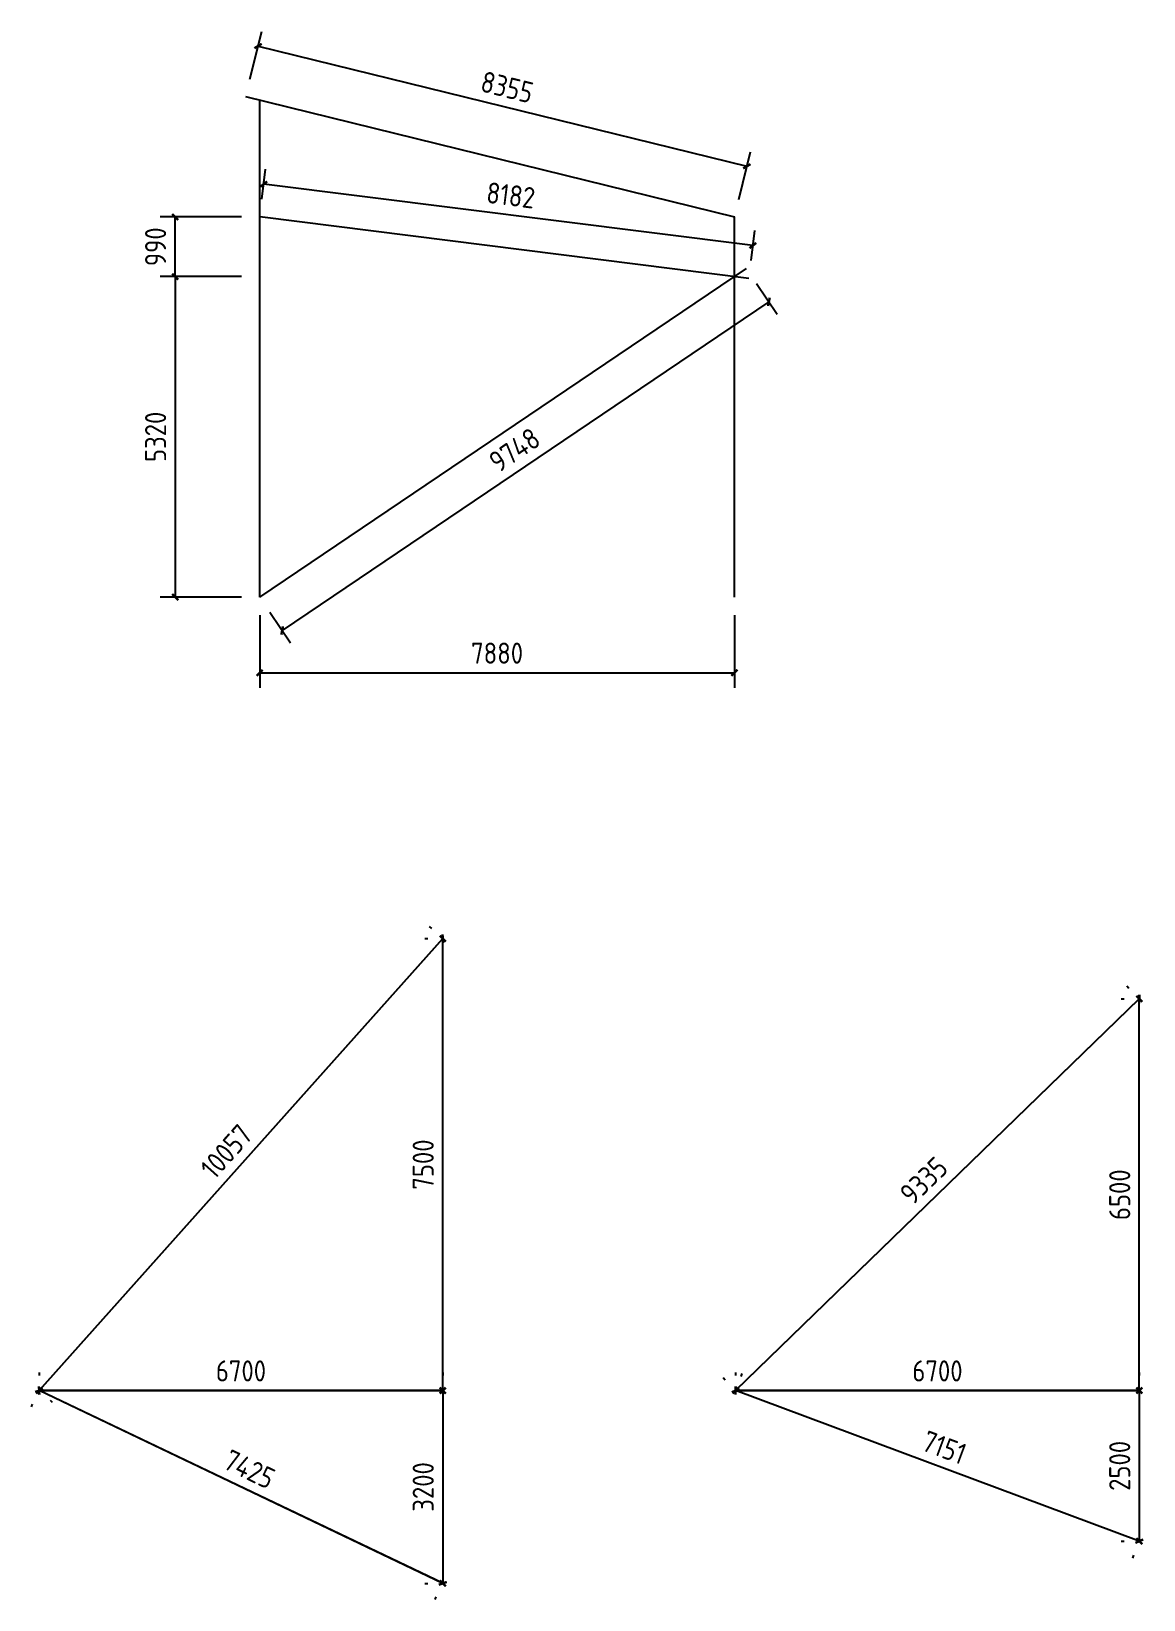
# Model space of a CAD drawing. Extents: x -196983 to 471790, y -783661 to 190401.
# Drawn here: x 117267 to 135729, y -252850 to -226822 of the extents above; entities that cross this region are included whole.
import ezdxf

# ---------------------------------------------------------------- set-up
doc = ezdxf.new("R2010")
doc.units = 0
doc.header["$LTSCALE"] = 1000
doc.header["$MEASUREMENT"] = 0
doc.styles.get("Standard").update_dxf_attribs({"font": 'gbenor.shx', "bigfont": 'gbcbig.shx'})
doc.dimstyles.get("Standard").update_dxf_attribs({"dimscale": 100, "dimtxt": 3.5, "dimasz": 1, "dimexe": 2.5, "dimexo": 3, "dimgap": 1.5, "dimtad": 1, "dimdec": 0, "dimzin": 0, "dimdsep": 46, "dimtxsty": 'Standard', "dimblk": 'ARCHTICK', "dimcen": 0.09, "dimadec": 0, "dimazin": 0, "dimtfac": 1, "dimtdec": 0, "dimtix": 1, "dimtmove": 2, "dimatfit": 3, "dimfxl": 1, "dimtolj": 1, "dimtzin": 0, "dimarcsym": 0})

# ---------------------------------------------------------------- blocks, each defined once
blk = doc.blocks.new('_ArchTick')
at = {"color": 0, "linetype": 'ByBlock', "const_width": 0.4}
blk.add_lwpolyline([(-0.5, -0.5), (0.5, 0.5)], dxfattribs=at)
blk = doc.blocks.new('*D1529')
at = {"color": 0, "lineweight": -2}
for p, q in [((121057, -236512), (121057, -237717)), ((128937, -236512), (128937, -237717)), ((121057, -237467), (128937, -237467))]:
    blk.add_line(p, q, dxfattribs=at)
at = {"layer": 'Defpoints', "color": 0}
for p in [(121057, -236212), (128937, -236212), (128937, -237467)]:
    blk.add_point(p, dxfattribs=at)
at = {"color": 0, "lineweight": -2, "xscale": 100, "yscale": 100, "zscale": 100, "rotation": 180}
blk.add_blockref('_ArchTick', (121057, -237467), dxfattribs=at)
at = {"color": 0, "lineweight": -2, "xscale": 100, "yscale": 100, "zscale": 100}
blk.add_blockref('_ArchTick', (128937, -237467), dxfattribs=at)
at = {"color": 0, "insert": (124997, -237142), "char_height": 350, "attachment_point": 5}
blk.add_mtext('\\A1;7880', dxfattribs=at)
blk = doc.blocks.new('*D1530')
at = {"color": 0, "lineweight": -2}
for p, q in [((129303, -231007), (129649, -231518)), ((129509, -231311), (121430, -236766)), ((121224, -236461), (121570, -236973))]:
    blk.add_line(p, q, dxfattribs=at)
at = {"layer": 'Defpoints', "color": 0}
for p in [(129135, -230758), (121057, -236212), (121430, -236766)]:
    blk.add_point(p, dxfattribs=at)
at = {"color": 0, "lineweight": -2, "xscale": 100, "yscale": 100, "zscale": 100}
for p, rotation in [((129509, -231311), 34.02434482718748), ((121430, -236766), 214.0243448271875)]:
    blk.add_blockref('_ArchTick', p, dxfattribs=dict(at, rotation=rotation))
at = {"color": 0, "insert": (125288, -233769), "char_height": 350, "attachment_point": 5, "rotation": 34.0243}
blk.add_mtext('\\A1;9748', dxfattribs=at)
blk = doc.blocks.new('*D1531')
at = {"color": 0, "lineweight": -2}
for p, q in [((121094, -229605), (121156, -229108)), ((129243, -230376), (121125, -229356)), ((129212, -230624), (129274, -230128))]:
    blk.add_line(p, q, dxfattribs=at)
at = {"layer": 'Defpoints', "color": 0}
for p in [(121125, -229356), (121057, -229902), (129175, -230922)]:
    blk.add_point(p, dxfattribs=at)
at = {"color": 0, "lineweight": -2, "xscale": 100, "yscale": 100, "zscale": 100}
for p, rotation in [((121125, -229356), 172.8391905715669), ((129243, -230376), 352.8391905715669)]:
    blk.add_blockref('_ArchTick', p, dxfattribs=dict(at, rotation=rotation))
at = {"color": 0, "insert": (125225, -229543), "char_height": 350, "attachment_point": 5, "rotation": 352.8392}
blk.add_mtext('\\A1;8182', dxfattribs=at)
blk = doc.blocks.new('*D1532')
at = {"color": 0, "lineweight": -2}
for p, q in [((120757, -229902), (119404, -229902)), ((119654, -230892), (119654, -229902)), ((120757, -230892), (119404, -230892))]:
    blk.add_line(p, q, dxfattribs=at)
at = {"layer": 'Defpoints', "color": 0}
for p in [(119654, -229902), (121057, -229902), (121057, -230892)]:
    blk.add_point(p, dxfattribs=at)
at = {"color": 0, "lineweight": -2, "xscale": 100, "yscale": 100, "zscale": 100}
for p, rotation in [((119654, -229902), 90), ((119654, -230892), 270)]:
    blk.add_blockref('_ArchTick', p, dxfattribs=dict(at, rotation=rotation))
at = {"color": 0, "insert": (119329, -230397), "char_height": 350, "attachment_point": 5, "rotation": 90}
blk.add_mtext('\\A1;990', dxfattribs=at)
blk = doc.blocks.new('*D1533')
at = {"color": 0, "lineweight": -2}
for p, q in [((120757, -230892), (119404, -230892)), ((119654, -230892), (119654, -236212)), ((120757, -236212), (119404, -236212))]:
    blk.add_line(p, q, dxfattribs=at)
at = {"layer": 'Defpoints', "color": 0}
for p in [(121057, -230892), (119654, -236212), (121057, -236212)]:
    blk.add_point(p, dxfattribs=at)
at = {"color": 0, "lineweight": -2, "xscale": 100, "yscale": 100, "zscale": 100}
for p, rotation in [((119654, -230892), 90), ((119654, -236212), 270)]:
    blk.add_blockref('_ArchTick', p, dxfattribs=dict(at, rotation=rotation))
at = {"color": 0, "insert": (119329, -233552), "char_height": 350, "attachment_point": 5, "rotation": 90}
blk.add_mtext('\\A1;5320', dxfattribs=at)
blk = doc.blocks.new('*D1534')
at = {"color": 0, "lineweight": -2}
for p, q in [((120895, -227614), (121090, -226822)), ((121030, -227065), (129143, -229062)), ((129008, -229611), (129203, -228819))]:
    blk.add_line(p, q, dxfattribs=at)
at = {"layer": 'Defpoints', "color": 0}
for p in [(120823, -227905), (129143, -229062), (128937, -229902)]:
    blk.add_point(p, dxfattribs=at)
at = {"color": 0, "lineweight": -2, "xscale": 100, "yscale": 100, "zscale": 100}
for p, rotation in [((121030, -227065), 166.1692396182696), ((129143, -229062), 346.1692396182696)]:
    blk.add_blockref('_ArchTick', p, dxfattribs=dict(at, rotation=rotation))
at = {"color": 0, "insert": (125164, -227748), "char_height": 350, "attachment_point": 5, "rotation": 346.1692}
blk.add_mtext('\\A1;8355', dxfattribs=at)
blk = doc.blocks.new('*D1688')
at = {"color": 0, "lineweight": -2}
for p, q in [((117396, -249080), (117396, -249130)), ((124096, -249080), (124096, -249130)), ((124096, -249380), (117396, -249380))]:
    blk.add_line(p, q, dxfattribs=at)
at = {"layer": 'Defpoints', "color": 0}
for p in [(117396, -249380), (117396, -249380), (124096, -249380)]:
    blk.add_point(p, dxfattribs=at)
at = {"color": 0, "lineweight": -2, "xscale": 100, "yscale": 100, "zscale": 100, "rotation": 180}
blk.add_blockref('_ArchTick', (117396, -249380), dxfattribs=at)
at = {"color": 0, "lineweight": -2, "xscale": 100, "yscale": 100, "zscale": 100}
blk.add_blockref('_ArchTick', (124096, -249380), dxfattribs=at)
at = {"color": 0, "insert": (120746, -249055), "char_height": 350, "attachment_point": 5}
blk.add_mtext('\\A1;6700', dxfattribs=at)
blk = doc.blocks.new('*D1689')
at = {"color": 0, "lineweight": -2}
for p, q in [((123796, -241880), (123846, -241880)), ((124096, -249380), (124096, -241880)), ((123796, -249380), (123846, -249380))]:
    blk.add_line(p, q, dxfattribs=at)
at = {"layer": 'Defpoints', "color": 0}
for p in [(124096, -241880), (124096, -241880), (124096, -249380)]:
    blk.add_point(p, dxfattribs=at)
at = {"color": 0, "lineweight": -2, "xscale": 100, "yscale": 100, "zscale": 100}
for p, rotation in [((124096, -241880), 90), ((124096, -249380), 270)]:
    blk.add_blockref('_ArchTick', p, dxfattribs=dict(at, rotation=rotation))
at = {"color": 0, "insert": (123771, -245630), "char_height": 350, "attachment_point": 5, "rotation": 90}
blk.add_mtext('\\A1;7500', dxfattribs=at)
blk = doc.blocks.new('*D1690')
at = {"color": 0, "lineweight": -2}
for p, q in [((123796, -249380), (123846, -249380)), ((124096, -249380), (124096, -252580)), ((123796, -252580), (123846, -252580))]:
    blk.add_line(p, q, dxfattribs=at)
at = {"layer": 'Defpoints', "color": 0}
for p in [(124096, -249380), (124096, -252580), (124096, -252580)]:
    blk.add_point(p, dxfattribs=at)
at = {"color": 0, "lineweight": -2, "xscale": 100, "yscale": 100, "zscale": 100}
for p, rotation in [((124096, -249380), 90), ((124096, -252580), 270)]:
    blk.add_blockref('_ArchTick', p, dxfattribs=dict(at, rotation=rotation))
at = {"color": 0, "insert": (123771, -250980), "char_height": 350, "attachment_point": 5, "rotation": 90}
blk.add_mtext('\\A1;3200', dxfattribs=at)
blk = doc.blocks.new('*D1691')
at = {"color": 0, "lineweight": -2}
for p, q in [((123872, -241680), (123910, -241713)), ((117396, -249380), (124096, -241880)), ((117620, -249579), (117583, -249546))]:
    blk.add_line(p, q, dxfattribs=at)
at = {"layer": 'Defpoints', "color": 0}
for p in [(124096, -241880), (124096, -241880), (117396, -249380)]:
    blk.add_point(p, dxfattribs=at)
at = {"color": 0, "lineweight": -2, "xscale": 100, "yscale": 100, "zscale": 100}
for p, rotation in [((124096, -241880), 48.2245226065199), ((117396, -249380), 228.2245226065199)]:
    blk.add_blockref('_ArchTick', p, dxfattribs=dict(at, rotation=rotation))
at = {"color": 0, "insert": (120504, -245413), "char_height": 350, "attachment_point": 5, "rotation": 48.2245}
blk.add_mtext('\\A1;10057', dxfattribs=at)
blk = doc.blocks.new('*D1692')
at = {"color": 0, "lineweight": -2}
for p, q in [((117267, -249650), (117288, -249605)), ((124096, -252580), (117396, -249380)), ((123967, -252850), (123988, -252805))]:
    blk.add_line(p, q, dxfattribs=at)
at = {"layer": 'Defpoints', "color": 0}
for p in [(117396, -249380), (117396, -249380), (124096, -252580)]:
    blk.add_point(p, dxfattribs=at)
at = {"color": 0, "lineweight": -2, "xscale": 100, "yscale": 100, "zscale": 100}
for p, rotation in [((117396, -249380), 154.470302009467), ((124096, -252580), 334.470302009467)]:
    blk.add_blockref('_ArchTick', p, dxfattribs=dict(at, rotation=rotation))
at = {"color": 0, "insert": (120886, -250686), "char_height": 350, "attachment_point": 5, "rotation": 334.4703}
blk.add_mtext('\\A1;7425', dxfattribs=at)
blk = doc.blocks.new('*D1693')
at = {"color": 0, "lineweight": -2}
for p, q in [((128957, -249080), (128957, -249130)), ((135657, -249080), (135657, -249130)), ((135657, -249380), (128957, -249380))]:
    blk.add_line(p, q, dxfattribs=at)
at = {"layer": 'Defpoints', "color": 0}
for p in [(128957, -249380), (128957, -249380), (135657, -249380)]:
    blk.add_point(p, dxfattribs=at)
at = {"color": 0, "lineweight": -2, "xscale": 100, "yscale": 100, "zscale": 100, "rotation": 180}
blk.add_blockref('_ArchTick', (128957, -249380), dxfattribs=at)
at = {"color": 0, "lineweight": -2, "xscale": 100, "yscale": 100, "zscale": 100}
blk.add_blockref('_ArchTick', (135657, -249380), dxfattribs=at)
at = {"color": 0, "insert": (132307, -249055), "char_height": 350, "attachment_point": 5}
blk.add_mtext('\\A1;6700', dxfattribs=at)
blk = doc.blocks.new('*D1694')
at = {"color": 0, "lineweight": -2}
for p, q in [((135357, -242880), (135407, -242880)), ((135657, -249380), (135657, -242880)), ((135357, -249380), (135407, -249380))]:
    blk.add_line(p, q, dxfattribs=at)
at = {"layer": 'Defpoints', "color": 0}
for p in [(135657, -242880), (135657, -242880), (135657, -249380)]:
    blk.add_point(p, dxfattribs=at)
at = {"color": 0, "lineweight": -2, "xscale": 100, "yscale": 100, "zscale": 100}
for p, rotation in [((135657, -242880), 90), ((135657, -249380), 270)]:
    blk.add_blockref('_ArchTick', p, dxfattribs=dict(at, rotation=rotation))
at = {"color": 0, "insert": (135332, -246130), "char_height": 350, "attachment_point": 5, "rotation": 90}
blk.add_mtext('\\A1;6500', dxfattribs=at)
blk = doc.blocks.new('*D1695')
at = {"color": 0, "lineweight": -2}
for p, q in [((135357, -249380), (135407, -249380)), ((135657, -249380), (135657, -251880)), ((135357, -251880), (135407, -251880))]:
    blk.add_line(p, q, dxfattribs=at)
at = {"layer": 'Defpoints', "color": 0}
for p in [(135657, -249380), (135657, -251880), (135657, -251880)]:
    blk.add_point(p, dxfattribs=at)
at = {"color": 0, "lineweight": -2, "xscale": 100, "yscale": 100, "zscale": 100}
for p, rotation in [((135657, -249380), 90), ((135657, -251880), 270)]:
    blk.add_blockref('_ArchTick', p, dxfattribs=dict(at, rotation=rotation))
at = {"color": 0, "insert": (135332, -250630), "char_height": 350, "attachment_point": 5, "rotation": 90}
blk.add_mtext('\\A1;2500', dxfattribs=at)
blk = doc.blocks.new('*D1696')
at = {"color": 0, "lineweight": -2}
for p, q in [((135448, -242664), (135483, -242700)), ((128957, -249380), (135657, -242880)), ((128748, -249164), (128783, -249200))]:
    blk.add_line(p, q, dxfattribs=at)
at = {"layer": 'Defpoints', "color": 0}
for p in [(135657, -242880), (135657, -242880), (128957, -249380)]:
    blk.add_point(p, dxfattribs=at)
at = {"color": 0, "lineweight": -2, "xscale": 100, "yscale": 100, "zscale": 100}
for p, rotation in [((135657, -242880), 44.13194855025447), ((128957, -249380), 224.1319485502544)]:
    blk.add_blockref('_ArchTick', p, dxfattribs=dict(at, rotation=rotation))
at = {"color": 0, "insert": (132080, -245896), "char_height": 350, "attachment_point": 5, "rotation": 44.1319}
blk.add_mtext('\\A1;9335', dxfattribs=at)
blk = doc.blocks.new('*D1697')
at = {"color": 0, "lineweight": -2}
for p, q in [((129061, -249099), (129044, -249145)), ((135657, -251880), (128957, -249380)), ((135552, -252161), (135569, -252114))]:
    blk.add_line(p, q, dxfattribs=at)
at = {"layer": 'Defpoints', "color": 0}
for p in [(128957, -249380), (128957, -249380), (135657, -251880)]:
    blk.add_point(p, dxfattribs=at)
at = {"color": 0, "lineweight": -2, "xscale": 100, "yscale": 100, "zscale": 100}
for p, rotation in [((128957, -249380), 159.5377284765778), ((135657, -251880), 339.5377284765778)]:
    blk.add_blockref('_ArchTick', p, dxfattribs=dict(at, rotation=rotation))
at = {"color": 0, "insert": (132420, -250325), "char_height": 350, "attachment_point": 5, "rotation": 339.5377}
blk.add_mtext('\\A1;7151', dxfattribs=at)

msp = doc.modelspace()

# ---------------------------------------------------------------- linework, layer by layer
at = {"color": 3}
for p, q in [((120823.5, -227904.9), (128936.5, -229902.2)), ((121056.5, -229902.2), (121056.5, -227962.2)), ((121056.5, -230892.2), (121056.5, -229902.2)), ((129174.6, -230922.1), (121056.5, -229902.2)), ((128936.5, -230892.2), (128936.5, -229902.2)), ((121056.5, -236212.2), (129135.4, -230757.9)), ((121056.5, -236212.2), (121056.5, -230892.2)), ((128936.5, -236212.2), (128936.5, -230892.2)), ((124096.1, -241879.6), (117396.1, -249379.6)), ((124096.1, -249379.6), (124096.1, -241879.6)), ((135656.6, -242879.6), (128956.6, -249379.6)), ((135656.6, -249379.6), (135656.6, -242879.6)), ((117396.1, -249379.6), (124096.1, -249379.6)), ((124096.1, -252579.6), (117396.1, -249379.6)), ((124096.1, -249379.6), (124096.1, -252579.6)), ((128956.6, -249379.6), (135656.6, -249379.6)), ((135656.6, -251879.6), (128956.6, -249379.6)), ((135656.6, -249379.6), (135656.6, -251879.6))]:
    msp.add_line(p, q, dxfattribs=at)

# ---------------------------------------------------------------- dimensions: what is measured, and where the dimension line sits
for p1, p2, distance, picture, middle in [((120823.5, -227904.9), (128936.5, -229902.2), 865.1, '*D1534', (125164.5, -227747.9)), ((129174.6, -230922.1), (121056.5, -229902.2), -550.8, '*D1531', (125224.7, -229543.2)), ((129135.4, -230757.9), (121056.5, -236212.2), 667.7, '*D1530', (125287.7, -233769.1)), ((117396.1, -249379.6), (124096.1, -241879.6), 0, '*D1691', (120503.8, -245413.1)), ((124096.1, -249379.6), (124096.1, -241879.6), 0, '*D1689', (123771.1, -245629.6)), ((128956.6, -249379.6), (135656.6, -242879.6), 0, '*D1696', (132080.3, -245896.4)), ((135656.6, -249379.6), (135656.6, -242879.6), 0, '*D1694', (135331.6, -246129.6)), ((124096.1, -249379.6), (117396.1, -249379.6), 0, '*D1688', (120746.1, -249054.6)), ((135656.6, -249379.6), (128956.6, -249379.6), 0, '*D1693', (132306.6, -249054.6)), ((124096.1, -252579.6), (117396.1, -249379.6), 0, '*D1692', (120886.2, -250686.4)), ((124096.1, -249379.6), (124096.1, -252579.6), 0, '*D1690', (123771.1, -250979.6)), ((135656.6, -251879.6), (128956.6, -249379.6), 0, '*D1697', (132420.2, -250325.1)), ((135656.6, -249379.6), (135656.6, -251879.6), 0, '*D1695', (135331.6, -250629.6))]:
    dim = msp.add_aligned_dim(p1=p1, p2=p2, distance=distance, dimstyle='Standard', dxfattribs=at)
    dim.commit()
    dim.dimension.update_dxf_attribs({"geometry": picture, "text_midpoint": middle})
for base, p2, picture, middle in [((119654.1, -229902.2), (121056.5, -229902.2), '*D1532', (119329.1, -230397.2)), ((119654.1, -236212.2), (121056.5, -236212.2), '*D1533', (119329.1, -233552.2))]:
    dim = msp.add_linear_dim(base=base, p1=(121056.5, -230892.2), p2=p2, angle=90, dimstyle='Standard', dxfattribs=at)
    dim.commit()
    dim.dimension.update_dxf_attribs({"geometry": picture, "text_midpoint": middle})
dim = msp.add_linear_dim(base=(128936.5, -237466.8), p1=(121056.5, -236212.2), p2=(128936.5, -236212.2), dimstyle='Standard', dxfattribs=at)
dim.commit()
dim.dimension.update_dxf_attribs({"geometry": '*D1529', "text_midpoint": (124996.5, -237141.8)})

doc.saveas('drawing.dxf')
